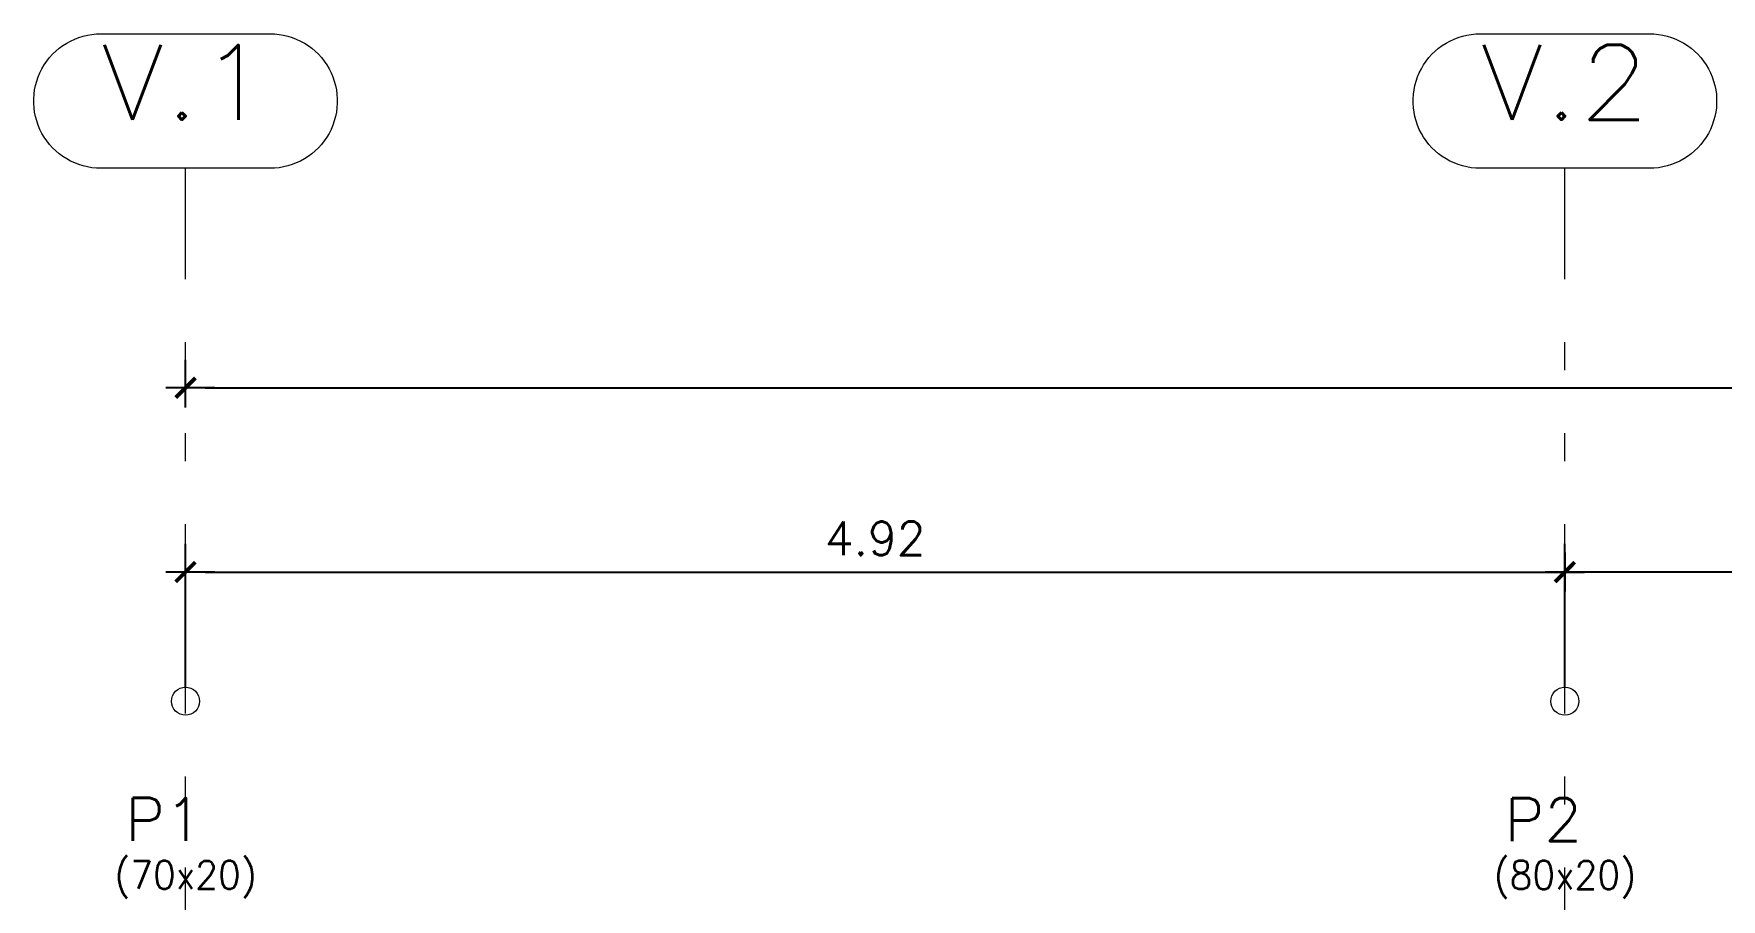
# Model space of a CAD drawing. Header units: metres. Extents: x 219 to 707, y -561 to -17.
# Drawn here: x 341.05 to 347.08, y -120.3 to -117.21 of the extents above; entities that cross this region are included whole.
import ezdxf
from ezdxf.enums import TextEntityAlignment as Align

# ---------------------------------------------------------------- set-up
doc = ezdxf.new("R2010")
doc.units = ezdxf.units.M
doc.linetypes.add('CYPE_RAYAPUNTOPUNTO', pattern=[0.45, 0.225, -0.075, 0, -0.075, 0, -0.075])
for name, color, linetype, lineweight in [('COTAS_ACOTACION', 2, 'Continuous', 0), ('COTAS_REF_LINEAS', 2, 'Continuous', 0), ('COTAS_REPLANTEO', 7, 'CYPE_RAYAPUNTOPUNTO', 0), ('PILAR_DIM', 253, 'Continuous', 0), ('PILAR_EJES', 1, 'Continuous', 0), ('PILAR_REF', 253, 'Continuous', 0)]:
    doc.layers.add(name, color=color, linetype=linetype, lineweight=lineweight)
doc.layers.add('Dr Ejes en bloque', color=4, linetype='Continuous')
doc.layers.add('TCOTA', color=1, linetype='Continuous')
doc.styles.add('CYPETXT', font='romans', dxfattribs={"height": 0.2})
doc.styles.add('T12', font='romans.shx', dxfattribs={"height": 0.12})
doc.dimstyles.new('DIM50', dxfattribs={"dimtxt": 0.12, "dimasz": 0.07, "dimexe": 0.1, "dimexo": 0.05, "dimgap": 0.06, "dimtad": 1, "dimzin": 4, "dimdsep": 46, "dimtxsty": 'T12', "dimblk1": 'COTA1', "dimblk2": 'COTA1', "dimsah": 1, "dimcen": 0.07, "dimclrt": 3, "dimadec": 0, "dimazin": 0, "dimtfac": 1, "dimtmove": 2, "dimatfit": 0, "dimldrblk": 'COTA1', "dimfxl": 1, "dimtolj": 1, "dimtzin": 4, "dimarcsym": 0})

# ---------------------------------------------------------------- blocks, each defined once
blk = doc.blocks.new('Ejes del pilar')
at = {"layer": 'PILAR_EJES'}
for p, q in [((0, -0.5), (0, 0.5)), ((-0.5, 0), (0.5, 0))]:
    blk.add_line(p, q, dxfattribs=at)
blk = doc.blocks.new('A$Ce77abe1e')
at = {"layer": 'PILAR_EJES', "xscale": 0.9000000000000001, "yscale": 0.4}
blk.add_blockref('Ejes del pilar', (0, 0), dxfattribs=at)
at = {"layer": 'PILAR_EJES', "yscale": 0.4}
blk.add_blockref('Ejes del pilar', (4.925, -0.0004), dxfattribs=at)
at = {"layer": 'PILAR_DIM', "lineweight": 0, "style": 'CYPETXT', "width": 0.882521}
for s, p, p2 in [('(70x20)', (-0.2542, 0.16), (0.2543, 0.16)), ('(70x20)', (-0.2542, 0.16), (0.2543, 0.16)), ('(80x20)', (4.6707, 0.1596), (5.1792, 0.1596)), ('(80x20)', (4.6707, 0.1596), (5.1792, 0.1596))]:
    blk.add_text(s, height=0.1, dxfattribs=at).set_placement(p, p2, align=Align.FIT)
at = {"layer": 'PILAR_REF', "style": 'CYPETXT'}
for s, width, p, p2 in [('P1', 1.18446, (-0.2152, 0.3312), (0.0615, 0.3312)), ('P1', 1.18446, (-0.2152, 0.3312), (0.0615, 0.3312)), ('P2', 0.99744, (4.7098, 0.3308), (4.9865, 0.3308)), ('P2', 0.99744, (4.7098, 0.3308), (4.9865, 0.3308))]:
    blk.add_text(s, height=0.15333, dxfattribs=dict(at, width=width)).set_placement(p, p2, align=Align.FIT)
blk = doc.blocks.new('COTA1')
for p, q in [((0, 1), (0, -1)), ((-1.5, 0), (1, 0))]:
    blk.add_line(p, q)
at = {"const_width": 0.2}
blk.add_lwpolyline([(-0.5, -0.5), (0.5, 0.5)], dxfattribs=at)
blk = doc.blocks.new('*D847')
at = {"layer": 'Defpoints', "color": 0, "transparency": 16777216}
for p in [(115.8777, 145.6949), (139.0277, 145.6949), (139.0277, 145.6949)]:
    blk.add_point(p, dxfattribs=at)
at = {"layer": 'TCOTA', "color": 0, "lineweight": -2, "transparency": 16777216}
for p, q in [((115.8777, 145.7449), (115.8777, 145.7949)), ((139.0277, 145.7449), (139.0277, 145.7949)), ((115.9477, 145.6949), (138.9577, 145.6949))]:
    blk.add_line(p, q, dxfattribs=at)
at = {"layer": 'TCOTA', "color": 0, "lineweight": -2, "transparency": 16777216, "xscale": 0.07, "yscale": 0.07, "zscale": 0.07, "rotation": 180}
blk.add_blockref('COTA1', (115.8777, 145.6949), dxfattribs=at)
at = {"layer": 'TCOTA', "color": 0, "lineweight": -2, "transparency": 16777216, "xscale": 0.07, "yscale": 0.07, "zscale": 0.07}
blk.add_blockref('COTA1', (139.0277, 145.6949), dxfattribs=at)
at = {"layer": 'TCOTA', "color": 3, "transparency": 16777216, "insert": (127.4527, 145.8149), "char_height": 0.12, "attachment_point": 5, "style": 'T12'}
blk.add_mtext('\\A1;23.15', dxfattribs=at)
blk = doc.blocks.new('*D840')
at = {"layer": 'Defpoints', "color": 0, "transparency": 16777216}
for p in [(120.8027, 145.0374), (115.8777, 144.5765), (120.8027, 144.5765)]:
    blk.add_point(p, dxfattribs=at)
at = {"layer": 'TCOTA', "color": 0, "lineweight": -2, "transparency": 16777216}
for p, q in [((115.8777, 144.6265), (115.8777, 145.1374)), ((120.8027, 144.6265), (120.8027, 145.1374)), ((115.9477, 145.0374), (120.7327, 145.0374))]:
    blk.add_line(p, q, dxfattribs=at)
at = {"layer": 'TCOTA', "color": 0, "lineweight": -2, "transparency": 16777216, "xscale": 0.07, "yscale": 0.07, "zscale": 0.07, "rotation": 180}
blk.add_blockref('COTA1', (115.8777, 145.0374), dxfattribs=at)
at = {"layer": 'TCOTA', "color": 0, "lineweight": -2, "transparency": 16777216, "xscale": 0.07, "yscale": 0.07, "zscale": 0.07}
blk.add_blockref('COTA1', (120.8027, 145.0374), dxfattribs=at)
at = {"layer": 'TCOTA', "color": 3, "transparency": 16777216, "insert": (118.3402, 145.1574), "char_height": 0.12, "attachment_point": 5, "style": 'T12'}
blk.add_mtext('\\A1;4.92', dxfattribs=at)
blk = doc.blocks.new('*D852')
at = {"layer": 'Defpoints', "color": 0, "transparency": 16777216}
for p in [(120.8027, 145.0374), (120.8027, 144.8819), (125.7777, 144.5765)]:
    blk.add_point(p, dxfattribs=at)
at = {"layer": 'TCOTA', "color": 0, "lineweight": -2, "transparency": 16777216}
for p, q in [((120.8027, 144.9319), (120.8027, 145.1374)), ((125.7777, 144.6265), (125.7777, 145.1374)), ((125.7077, 145.0374), (120.8727, 145.0374))]:
    blk.add_line(p, q, dxfattribs=at)
at = {"layer": 'TCOTA', "color": 0, "lineweight": -2, "transparency": 16777216, "xscale": 0.07, "yscale": 0.07, "zscale": 0.07, "rotation": 180}
blk.add_blockref('COTA1', (120.8027, 145.0374), dxfattribs=at)
at = {"layer": 'TCOTA', "color": 0, "lineweight": -2, "transparency": 16777216, "xscale": 0.07, "yscale": 0.07, "zscale": 0.07}
blk.add_blockref('COTA1', (125.7777, 145.0374), dxfattribs=at)
at = {"layer": 'TCOTA', "color": 3, "transparency": 16777216, "insert": (123.2902, 145.1574), "char_height": 0.12, "attachment_point": 5, "style": 'T12'}
blk.add_mtext('\\A1;4.97', dxfattribs=at)
blk = doc.blocks.new('DSADADASDAS')
at = {"layer": 'COTAS_ACOTACION'}
for centre in [(115.8777, 144.5765, -0.525), (120.8027, 144.5765, -0.525)]:
    blk.add_circle(centre, 0.05, dxfattribs=at)
at = {"layer": 'COTAS_REF_LINEAS'}
for points in [[(116.1797, 146.9578), (116.1957, 146.9573), (116.2117, 146.9557), (116.2275, 146.953), (116.2431, 146.9493), (116.2584, 146.9446), (116.2734, 146.9388), (116.288, 146.932), (116.302, 146.9243), (116.3155, 146.9157), (116.3284, 146.9062), (116.3407, 146.8958), (116.3522, 146.8847), (116.363, 146.8728), (116.3729, 146.8602), (116.382, 146.847), (116.3902, 146.8332), (116.3974, 146.8189), (116.4037, 146.8041), (116.4089, 146.7889), (116.4132, 146.7735), (116.4164, 146.7577), (116.4185, 146.7419), (116.4196, 146.7259), (116.4196, 146.7098), (116.4185, 146.6938), (116.4164, 146.6779), (116.4132, 146.6622), (116.4089, 146.6467), (116.4037, 146.6316), (116.3974, 146.6168), (116.3902, 146.6025), (116.382, 146.5887), (116.3729, 146.5755), (116.363, 146.5629), (116.3522, 146.551), (116.3407, 146.5398), (116.3284, 146.5295), (116.3155, 146.52), (116.302, 146.5113), (116.288, 146.5036), (116.2734, 146.4969), (116.2584, 146.4911), (116.2431, 146.4864), (116.2275, 146.4826), (116.2117, 146.48), (116.1957, 146.4784), (116.1797, 146.4778), (115.5757, 146.4778), (115.5597, 146.4784), (115.5437, 146.48), (115.5279, 146.4826), (115.5123, 146.4864), (115.497, 146.4911), (115.482, 146.4969), (115.4675, 146.5036), (115.4534, 146.5113), (115.4399, 146.52), (115.427, 146.5295), (115.4147, 146.5398), (115.4032, 146.551), (115.3924, 146.5629), (115.3825, 146.5755), (115.3734, 146.5887), (115.3652, 146.6025), (115.358, 146.6168), (115.3517, 146.6316), (115.3465, 146.6467), (115.3422, 146.6622), (115.3391, 146.6779), (115.3369, 146.6938), (115.3358, 146.7098), (115.3358, 146.7259), (115.3369, 146.7419), (115.3391, 146.7577), (115.3422, 146.7735), (115.3465, 146.7889), (115.3517, 146.8041), (115.358, 146.8189), (115.3652, 146.8332), (115.3734, 146.847), (115.3825, 146.8602), (115.3924, 146.8728), (115.4032, 146.8847), (115.4147, 146.8958), (115.427, 146.9062), (115.4399, 146.9157), (115.4534, 146.9243), (115.4675, 146.932), (115.482, 146.9388), (115.497, 146.9446), (115.5123, 146.9493), (115.5279, 146.953), (115.5437, 146.9557), (115.5597, 146.9573), (115.5757, 146.9578), (116.1797, 146.9578)], [(121.1047, 146.9578), (121.1207, 146.9573), (121.1367, 146.9557), (121.1525, 146.953), (121.1681, 146.9493), (121.1834, 146.9446), (121.1984, 146.9388), (121.213, 146.932), (121.227, 146.9243), (121.2405, 146.9157), (121.2534, 146.9062), (121.2657, 146.8958), (121.2772, 146.8847), (121.288, 146.8728), (121.2979, 146.8602), (121.307, 146.847), (121.3152, 146.8332), (121.3224, 146.8189), (121.3287, 146.8041), (121.3339, 146.7889), (121.3382, 146.7735), (121.3414, 146.7577), (121.3435, 146.7419), (121.3446, 146.7259), (121.3446, 146.7098), (121.3435, 146.6938), (121.3414, 146.6779), (121.3382, 146.6622), (121.3339, 146.6467), (121.3287, 146.6316), (121.3224, 146.6168), (121.3152, 146.6025), (121.307, 146.5887), (121.2979, 146.5755), (121.288, 146.5629), (121.2772, 146.551), (121.2657, 146.5398), (121.2534, 146.5295), (121.2405, 146.52), (121.227, 146.5113), (121.213, 146.5036), (121.1984, 146.4969), (121.1834, 146.4911), (121.1681, 146.4864), (121.1525, 146.4826), (121.1367, 146.48), (121.1207, 146.4784), (121.1047, 146.4778), (120.5007, 146.4778), (120.4847, 146.4784), (120.4687, 146.48), (120.4529, 146.4826), (120.4373, 146.4864), (120.422, 146.4911), (120.407, 146.4969), (120.3925, 146.5036), (120.3784, 146.5113), (120.3649, 146.52), (120.352, 146.5295), (120.3397, 146.5398), (120.3282, 146.551), (120.3174, 146.5629), (120.3075, 146.5755), (120.2984, 146.5887), (120.2902, 146.6025), (120.283, 146.6168), (120.2767, 146.6316), (120.2715, 146.6467), (120.2672, 146.6622), (120.2641, 146.6779), (120.2619, 146.6938), (120.2608, 146.7098), (120.2608, 146.7259), (120.2619, 146.7419), (120.2641, 146.7577), (120.2672, 146.7735), (120.2715, 146.7889), (120.2767, 146.8041), (120.283, 146.8189), (120.2902, 146.8332), (120.2984, 146.847), (120.3075, 146.8602), (120.3174, 146.8728), (120.3282, 146.8847), (120.3397, 146.8958), (120.352, 146.9062), (120.3649, 146.9157), (120.3784, 146.9243), (120.3925, 146.932), (120.407, 146.9388), (120.422, 146.9446), (120.4373, 146.9493), (120.4529, 146.953), (120.4687, 146.9557), (120.4847, 146.9573), (120.5007, 146.9578), (121.1047, 146.9578)]]:
    blk.add_lwpolyline(points, close=True, dxfattribs=at)
at = {"layer": 'COTAS_REPLANTEO', "ltscale": 3}
for p, q in [((115.8777, 125.9327, -0.525), (115.8777, 146.4778, -0.525)), ((120.8027, 125.9327, -0.525), (120.8027, 146.4778, -0.525))]:
    blk.add_line(p, q, dxfattribs=at)
at = {"layer": 'COTAS_REF_LINEAS', "style": 'CYPETXT'}
for s, width, p, p2 in [('V.1', 1.219615, (115.5757, 146.6512, -0.525), (116.1797, 146.6512, -0.525)), ('V.2', 1.057, (120.5007, 146.6512, -0.525), (121.1047, 146.6512, -0.525))]:
    blk.add_text(s, height=0.26667, dxfattribs=dict(at, width=width)).set_placement(p, p2, align=Align.FIT)
at = {"layer": 'TCOTA'}
for base, p1, p2, picture, middle in [((139.0277, 145.6949, -0.525), (115.8777, 145.6949, -0.525), (139.0277, 145.6949, -0.525), '*D847', (127.4527, 145.8149, -0.525)), ((120.8027083, 145.0373647, -0.5249959), (115.8777084, 144.576517, -0.5249959), (120.8027083, 144.576517, -0.5249959), '*D840', (118.3402084, 145.1573647, -0.5249959)), ((120.8027083, 145.0373647, -0.5249959), (125.7777082, 144.576517, -0.5249959), (120.8027083, 144.8819408, -0.5249959), '*D852', (123.2902083, 145.1573647, -0.5249959))]:
    dim = blk.add_linear_dim(base=base, p1=p1, p2=p2, dimstyle='DIM50', dxfattribs=at)
    dim.commit()
    dim.dimension.update_dxf_attribs({"geometry": picture, "text_midpoint": middle})

msp = doc.modelspace()

# ---------------------------------------------------------------- block references
msp.add_blockref('A$Ce77abe1e', (341.5956, -120.4237))
at = {"layer": 'Dr Ejes en bloque'}
msp.add_blockref('DSADADASDAS', (225.7179, -264.1705, 0.525), dxfattribs=at)

doc.saveas('drawing.dxf')
